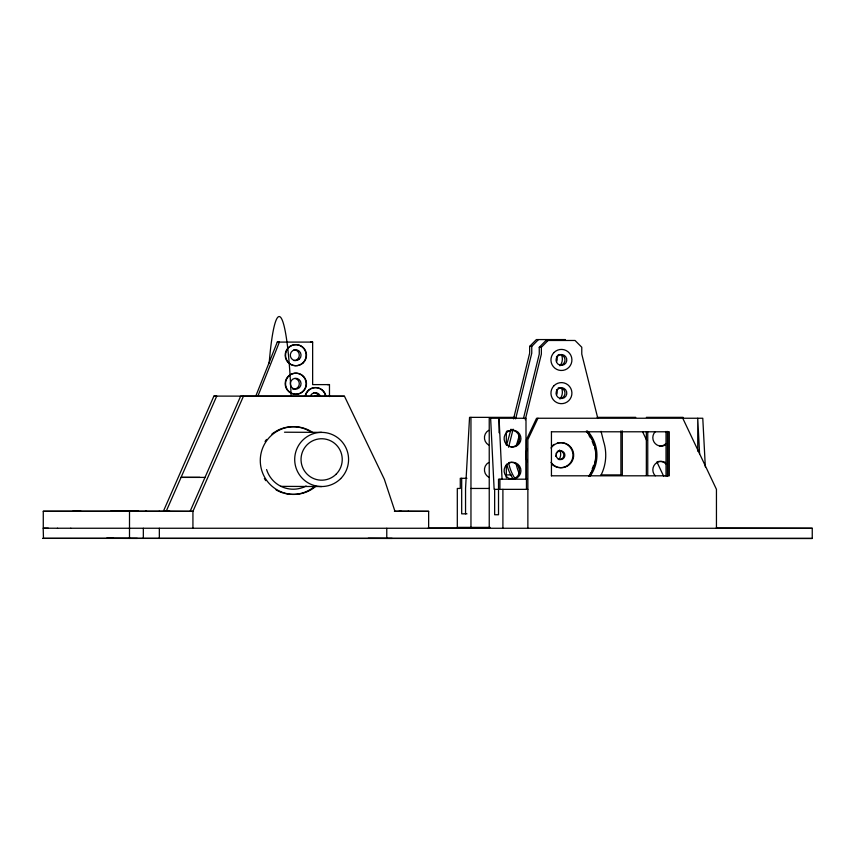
<?xml version="1.0" encoding="UTF-8"?>
<svg xmlns="http://www.w3.org/2000/svg" width="855" height="855" viewBox="0 0 855 855"><rect width="100%" height="100%" fill="white"/><g stroke="black" fill="none" stroke-linecap="round" stroke-linejoin="round"><path stroke-width="1.28" d="M169.728 511.247L43.274 511.279L43.274 528.208L57.574 528.24M716.33 528.069L812.25 528.283L812.25 538.447L43.477 538.372L43.188 528.208M129.5 538.415L129.511 511.343M143.33 538.426L143.33 528.262M159.34 538.426L159.34 528.262M310.536 342.086L312.641 342.096L312.641 384.611L329.474 384.611L329.474 396.635M386.77 538.447L386.77 528.283M428.644 528.262L428.644 511.333L399.114 511.205M508.597 447.229L513.107 429.157M511.012 429.157L506.694 444.878M513.534 418.865L529.64 353.222L529.64 346.393L536.374 339.574L565.412 339.574M515.64 418.865L531.746 353.222L531.746 346.393L538.479 339.574M519.37 435.206L516.313 445.776M523.474 418.469L539.259 354.12L539.259 347.29L545.992 340.472L575.041 340.472L581.774 347.237L581.774 354.12L597.837 418.469M525.259 419.762L541.365 354.12L541.365 347.29L548.098 340.472M255.731 396.26L277.276 342.086L312.641 342.096M257.836 396.26L279.393 342.096L277.276 342.086M344.458 396.228L213.91 396.1L163.401 511.215L192.931 511.343L243.44 396.228L344.458 396.228L384.323 479.217L394.967 511.333L428.644 511.333M166.212 511.237L216.721 396.111L213.91 396.1M190.12 511.333L240.629 396.218L243.44 396.228M537.966 418.255L527.866 439.588L527.866 528.283M399.948 511.301L401.155 511.269M72.771 511.29L81.001 511.29M159.019 511.333L159.49 511.333M167.249 511.333L166.778 511.333M408.53 511.301L408.07 511.301M529.64 346.393L531.746 346.393M539.259 347.29L541.365 347.29M514.892 417.358L469.555 417.358L465.548 488.462L465.548 513.844M597.175 417.358L635.778 417.347M646.348 417.347L683.113 417.347M507.015 430.899L511.066 430.899M551.357 431.796L669.294 431.786L669.305 475.808L551.368 475.808M505.7 474.91L511.066 474.91M601.044 474.91L622.312 474.91L622.301 430.899M199.888 477.379L181.068 477.379L205.2 477.4M466.916 478.298L460.279 478.298L460.279 488.462L457.307 488.462L457.307 527.396L490.097 527.385M527.417 479.195L498.518 479.195L498.518 514.742L494.65 514.742L494.65 489.349M470.966 488.462L489.295 488.451M498.946 489.349L494.137 489.349L490.631 418.255M527.866 489.349L499.919 489.349L499.919 479.195M136.768 511.258L110.819 511.29L135.357 511.311M138.574 511.237L137.527 511.237L138.328 511.237M145.457 511.237L146.504 511.237L145.713 511.237M73.391 511.29L76.416 511.29M77.356 511.29L80.381 511.29M394.401 511.269L400.685 511.269M466.969 513.844L461.679 513.844L461.679 478.298M428.099 528.101L489.477 528.101M812.25 528.283L70.73 528.251M113.491 538.319L106.661 538.319L137.388 538.415M57.456 528.24L70.847 528.24M48.34 528.23L43.477 528.219M327.369 384.6L329.474 384.611M314.929 396.1L317.739 396.111M284.501 432.213L321.64 432.374M280.515 486.367L321.64 486.548M812.25 538.447L42.75 538.361L43.477 538.372M368.249 538.297L392.156 538.404M43.274 511.279L192.931 511.343L192.931 528.272M682.771 418.245L716.447 489.338L716.447 528.272M642.629 431.807L646.615 440.25M656.897 461.935L663.747 476.395M601.054 431.337L603.63 441.64A44.396 44.161 90 0 1 600.841 475.498M705.332 466.958L702.778 418.245L536.566 418.255L526.466 439.588L526.466 489.349M699.593 453.791L697.733 418.245L697.733 451.162M502.035 478.821L499.053 418.255L499.053 432.737M667.894 431.786L667.905 475.808M667.424 431.412L667.424 476.182M666.024 431.412L666.024 476.182M647.748 431.828L647.748 475.284M646.348 431.828L646.348 475.284M620.901 430.899L620.912 474.91M551.443 431.796L551.443 475.808M525.996 478.821L525.996 418.255L489.231 418.255L489.242 528.283M506.32 431.839L506.32 445.006M506.32 464.757L506.32 477.924M502.9 489.349L502.9 528.283M470.955 417.358L470.966 527.396M269.175 363.14A123.024 12.772 90 0 1 281.156 318.028A123.024 12.772 90 0 1 291.138 396.218M276.058 431.23A33.858 33.676 -89.7 0 1 311.861 432.577M314.864 486.206A33.858 33.676 -89.7 0 1 284.181 493.25M282.973 492.908A33.858 33.676 -89.7 0 1 276.058 489.872M265.798 480.649A33.858 33.676 -89.7 0 1 264.377 478.554M265.071 441.49A33.858 33.676 -89.7 0 1 266.568 439.438M271.901 434.084A33.858 33.676 -89.7 0 1 274.989 431.882M315.923 486.206A33.858 33.676 -89.7 0 1 270.447 484.796A33.858 33.676 -89.7 0 1 267.882 439.128A33.858 33.676 -89.7 0 1 312.909 432.577M306.165 486.035A28.108 27.959 -89.7 0 1 266.589 469.555M293.906 349.759A5.419 5.387 -89.7 0 1 299.293 355.167A5.419 5.387 -89.7 0 1 293.906 360.586M305.609 395.363A10.495 10.442 -89.7 0 1 325.776 395.363M295.306 378.466A5.419 5.387 -89.7 0 1 299.111 385.103A5.419 5.387 -89.7 0 1 292.517 388.929M290.422 374.576A10.538 10.484 -89.7 0 1 306.143 383.403A10.538 10.484 -89.7 0 1 290.957 393.129A10.538 10.484 -89.7 0 1 289.653 375.067M313.582 392.648A5.419 5.387 -89.7 0 1 318.242 395.363M310.675 395.363A5.419 5.387 -89.7 0 1 320.005 395.363M305.256 395.363A10.495 10.442 -89.7 0 1 325.424 395.363M512.722 478.319A44.396 44.161 90 0 1 506.78 464.105M514.817 478.319A44.396 44.161 90 0 1 508.618 462.833M559.598 449.997A8.807 8.753 90 0 1 559.469 458.804M561.714 388.533A10.495 10.442 90 0 1 560.025 398.89M561.404 354.601A10.495 10.442 90 0 1 559.95 365.79M556.178 453.15A4.403 4.382 90 0 1 555.739 456.485M556.477 356.343A5.419 5.387 90 0 1 556.477 361.761M556.477 389.538A5.419 5.387 90 0 1 556.477 394.946M655.272 475.808A8.465 8.422 90 0 1 665.436 462.502M665.436 444.995A8.465 8.422 90 0 1 655.272 431.679M657.645 461.647A8.465 8.422 90 0 1 665.778 463.838M665.778 443.649A8.465 8.422 90 0 1 659.825 446.128M488.643 477.165A8.465 8.422 90 0 1 488.643 462.502M488.643 445.006A8.465 8.422 90 0 1 488.643 430.343M586.434 430.995A35.547 35.354 90 0 1 588.977 476.288M526.83 461.807A35.547 35.354 90 0 1 526.83 448.565M587.481 430.995A35.547 35.354 90 0 1 590.025 476.288M519.519 468.732A44.396 44.161 90 0 1 518.803 466.264M519.263 473.542A44.396 44.161 90 0 1 516.142 463.731M557.278 451.376A4.403 4.382 90 0 1 563.808 454.604A4.403 4.382 90 0 1 558.336 459.434M558.208 354.718A5.419 5.387 90 0 1 564.952 359.239A5.419 5.387 90 0 1 559.608 365.363M558.208 387.903A5.419 5.387 90 0 1 564.952 392.434A5.419 5.387 90 0 1 559.608 398.558M551.015 447.999A12.526 12.462 90 0 1 569.505 445.829A12.526 12.462 90 0 1 569.505 464.543A12.526 12.462 90 0 1 551.015 462.363M589.042 435.644A34.702 34.521 90 0 1 590.41 437.835M592.152 441.298A34.702 34.521 90 0 1 593.509 444.963M593.509 465.398A34.702 34.521 90 0 1 592.152 469.064M557.3 467.279A12.526 12.462 90 0 1 551.71 464.041M551.71 446.321A12.526 12.462 90 0 1 554.286 444.333M557.3 443.082A12.526 12.462 90 0 1 572.968 454.636A12.526 12.462 90 0 1 558.358 467.514M586.519 431.572A34.702 34.521 90 0 1 588.999 475.786M508.949 462.555A8.465 8.422 90 0 1 519.541 470.731A8.465 8.422 90 0 1 508.949 478.907M511.119 430.108A8.465 8.422 90 0 1 519.541 438.572A8.465 8.422 90 0 1 511.119 447.037M299.474 359.015A5.419 5.387 -89.7 0 0 297.059 349.952A5.419 5.387 -89.7 0 0 290.465 356.578A5.419 5.387 -89.7 0 0 299.474 359.015M303.429 362.638A10.538 10.484 -89.7 0 0 298.726 345.003A10.538 10.484 -89.7 0 0 285.891 357.914A10.538 10.484 -89.7 0 0 303.429 362.638M303.429 391.163A10.538 10.484 -89.7 0 0 298.726 373.528A10.538 10.484 -89.7 0 0 285.891 386.439A10.538 10.484 -89.7 0 0 303.429 391.163M303.076 362.627A10.538 10.484 -89.7 0 0 298.374 345.003A10.538 10.484 -89.7 0 0 285.538 357.914A10.538 10.484 -89.7 0 0 303.076 362.627M299.474 387.539A5.419 5.387 -89.7 0 0 297.059 378.476A5.419 5.387 -89.7 0 0 290.465 385.113A5.419 5.387 -89.7 0 0 299.474 387.539M557.428 452.071A4.403 4.382 90 0 0 559.384 459.434A4.403 4.382 90 0 0 564.749 454.048A4.403 4.382 90 0 0 557.428 452.071M554.019 352.495A10.538 10.484 90 0 0 558.71 370.13A10.538 10.484 90 0 0 571.557 357.219A10.538 10.484 90 0 0 554.019 352.495M554.019 385.691A10.538 10.484 90 0 0 558.71 403.314A10.538 10.484 90 0 0 571.557 390.414A10.538 10.484 90 0 0 554.019 385.691M557.62 356.118A5.419 5.387 90 0 0 560.036 365.181A5.419 5.387 90 0 0 566.63 358.544A5.419 5.387 90 0 0 557.62 356.118M557.62 389.314A5.419 5.387 90 0 0 560.036 398.377A5.419 5.387 90 0 0 566.63 391.74A5.419 5.387 90 0 0 557.62 389.314M506.577 464.746A8.465 8.422 90 0 0 510.35 478.907A8.465 8.422 90 0 0 520.652 468.54A8.465 8.422 90 0 0 506.577 464.746M506.566 432.587A8.465 8.422 90 0 0 510.35 446.748A8.465 8.422 90 0 0 520.652 436.381A8.465 8.422 90 0 0 506.566 432.587M336.207 474.119A20.723 20.606 -89.7 0 0 326.973 439.449A20.723 20.606 -89.7 0 0 301.73 464.821A20.723 20.606 -89.7 0 0 336.207 474.119M340.685 478.608A27.082 26.943 -89.7 0 0 328.609 433.303A27.082 26.943 -89.7 0 0 295.616 466.477A27.082 26.943 -89.7 0 0 340.685 478.608"/></g></svg>
